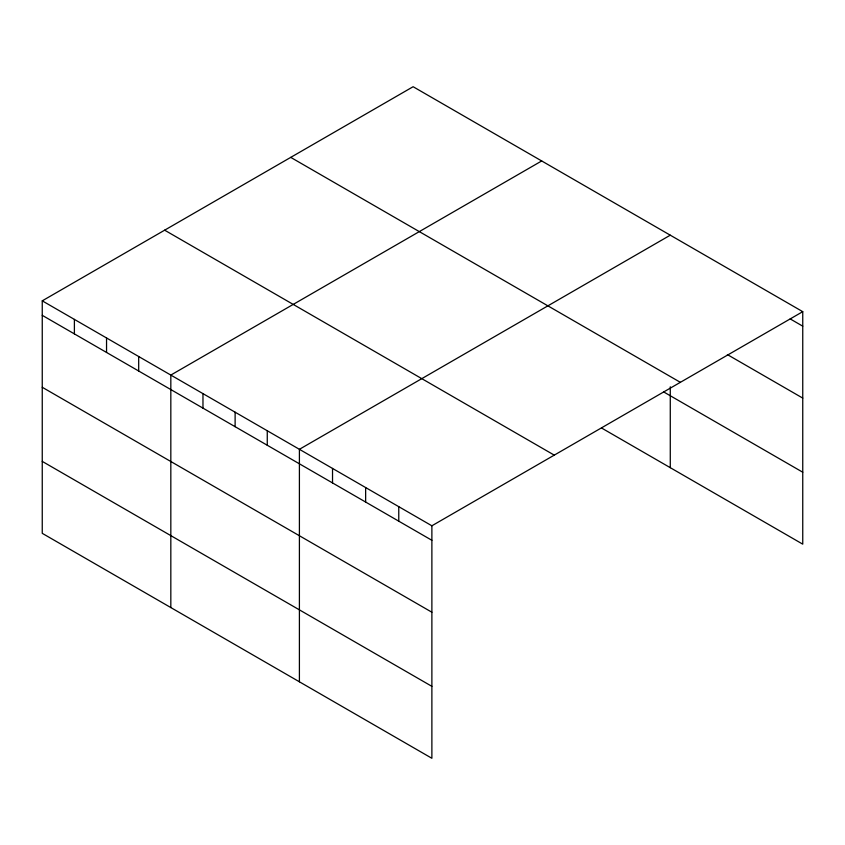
<?xml version="1.0" encoding="UTF-8"?>
<svg xmlns="http://www.w3.org/2000/svg" width="845" height="845" viewBox="0 0 845 845"><rect width="100%" height="100%" fill="white"/><g stroke="black" fill="none" stroke-linecap="round" stroke-linejoin="round"><path stroke-width="1.27" d="M42.25 300.841L431.879 525.791L431.879 758.282L42.25 533.332L42.25 300.841L413.12 86.718L802.75 311.668L802.75 544.159L601.555 428.003M541.698 160.951L170.827 375.074L170.827 607.566M670.275 235.185L299.405 449.308L299.405 681.799M431.879 525.791L802.75 311.668M790.191 318.914L802.75 326.17M727.376 354.594L802.75 398.101M290.733 157.381L680.362 382.331M663.621 391.9L802.75 472.218M164.638 230.178L554.267 455.138M42.25 315.333L431.879 540.293M42.25 387.274L431.879 612.224M42.25 461.391L431.879 686.341M670.275 386.799L670.275 467.676M398.766 506.673L398.766 521.164M365.642 487.554L365.642 502.046M332.529 468.426L332.529 482.928M267.263 430.749L267.263 445.252M235.121 412.191L235.121 426.693M202.969 393.633L202.969 408.135M138.686 356.516L138.686 371.018M106.544 337.958L106.544 352.46M74.392 319.399L74.392 333.902"/></g></svg>
